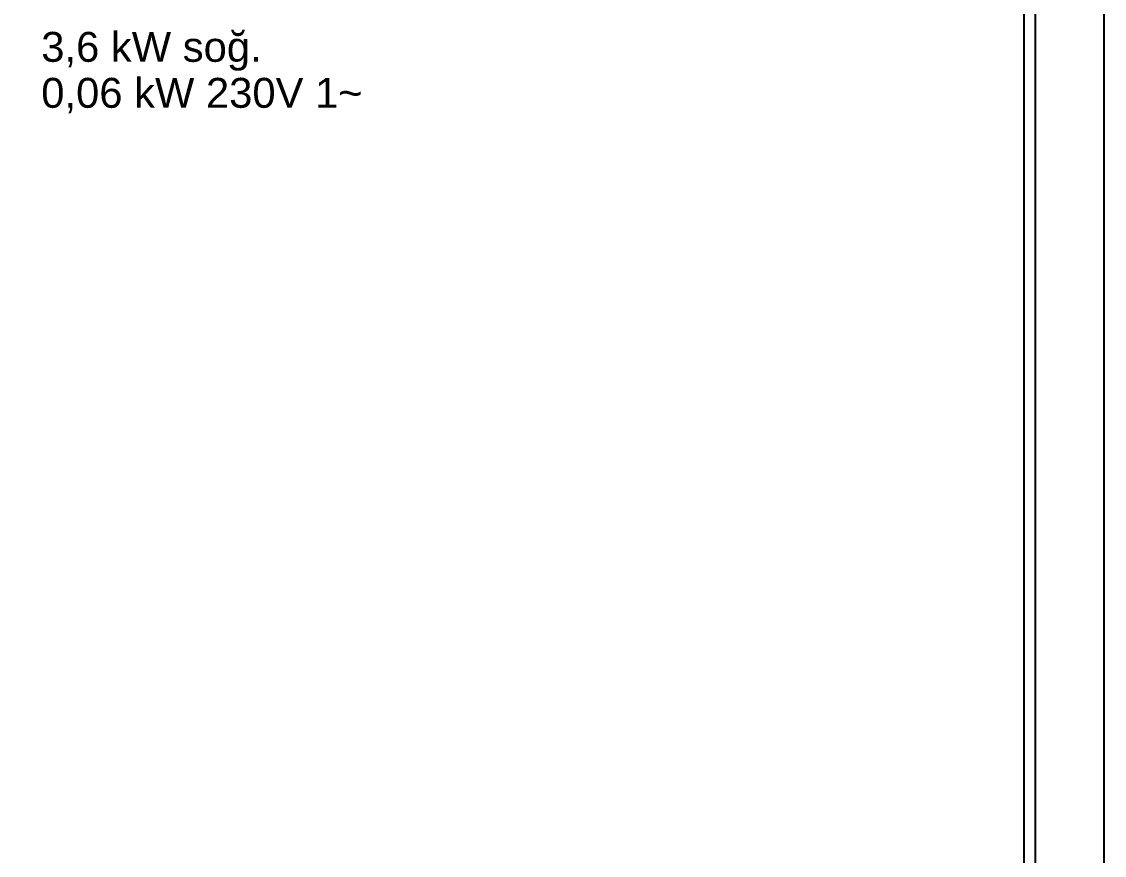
# Model space of a CAD drawing. Header units: inches. Extents: x 21 to 32698, y 13 to 3712.
# Drawn here: x 12236.2 to 12471.7, y 1113.4 to 1294.7 of the extents above; entities that cross this region are included whole.
import ezdxf

# ---------------------------------------------------------------- set-up
doc = ezdxf.new("R2010")
doc.units = ezdxf.units.IN
doc.header["$MEASUREMENT"] = 0
doc.layers.add('MEK-ELK-ETIKET', color=7, linetype='Continuous')
doc.layers.add('MEK-ELK-GUC', color=6, linetype='Continuous')
doc.layers.add('Z_MİM_-KM-WALL', color=8, linetype='Continuous', lineweight=25)
doc.layers.add('Z_MİM_-KM-WALL-PLASTER', color=8, linetype='Continuous', lineweight=25)
doc.styles.add('MEK_ELK', font='arial.ttf')

msp = doc.modelspace()

# ---------------------------------------------------------------- linework, layer by layer
at = {"layer": 'Z_MİM_-KM-WALL'}
for p, q in [((12456.71, 1002.08), (12456.71, 1647.08)), ((12471.71, 1002.08), (12471.71, 1647.08))]:
    msp.add_line(p, q, dxfattribs=at)
at = {"layer": 'Z_MİM_-KM-WALL-PLASTER'}
msp.add_lwpolyline([(12119.21, 1634.58), (12149.21, 1634.58), (12149.21, 1644.58), (12454.21, 1644.58), (12454.21, 1004.58), (12084.21, 1004.58), (12084.21, 1599.58), (12119.21, 1599.58)], close=True, dxfattribs=at)

# ---------------------------------------------------------------- texts
at = {"layer": 'MEK-ELK-ETIKET', "style": 'MEK_ELK'}
msp.add_text('3,6 kW soğ.', height=6.5, dxfattribs=at).set_placement((12240.5, 1286))
at = {"layer": 'MEK-ELK-GUC', "style": 'MEK_ELK'}
msp.add_text('0,06 kW 230V 1~', height=6.5, dxfattribs=at).set_placement((12240.5, 1276))

doc.saveas('drawing.dxf')
